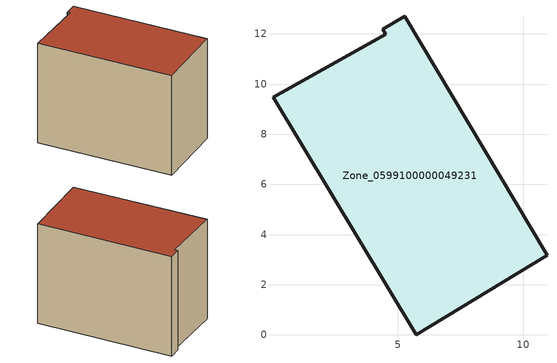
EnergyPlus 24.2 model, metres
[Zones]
Zone_0599100000049231
 floor ground (C_G): 10.95,3.18 5.74,0 0.02,9.48 4.51,11.98 4.4,12.19 5.27,12.71 z0
 wall outside (C_F): 10.95,3.18 5.27,12.71 4.4,12.19 4.51,11.98 0.02,9.48 5.74,0 10.95,3.18 z0:8.48
 roof outside (C_R): 5.74,0 10.95,3.18 5.27,12.71 4.4,12.19 4.51,11.98 0.02,9.48 z8.48
[BUILDING]
Pand.0599100000049231: North Axis=0; Terrain=City; Loads Convergence Tolerance Value=0.04; Temperature Convergence Tolerance Value=0.4; Solar Distribution=FullExterior; Maximum Number of Warmup Days=25; Minimum Number of Warmup Days=1
[Site:Location]
Rotterdam.The.Hague.AP_ZH_NLD Design_Conditions: Latitude=51.96; Longitude=4.45; Time Zone=1; Elevation=-4.5
[SITE:GROUNDTEMPERATURE:BUILDINGSURFACE]
18, 18, 18, 18, 18, 18, 18, 18, 18, 18, 18, 18
[MATERIAL] Thermal Absorptance=0.9; Solar Absorptance=0.7; Visible Absorptance=0.7
Name | Roughness | Thickness | Conductivity | Density | Specific Heat
G.TI.1946-1964 | MediumSmooth | 0.15 | 1 | 540 | 1210
F.TI.1946-1964 | Rough | 0.3 | 0.857143 | 1920 | 840
R.TI.1946-1964 | MediumRough | 0.2 | 0.277778 | 1500 | 1000
[CONSTRUCTION]
C_G: G.TI.1946-1964
C_F: F.TI.1946-1964
C_R: R.TI.1946-1964
[ZONE]
Zone_0599100000049231: Type=1; Multiplier=1; Ceiling Height=Autocalculate; Volume=Autocalculate; Floor Area=autocalculate; Part of Total Floor Area=Yes
[ZONEINFILTRATION:DESIGNFLOWRATE]
Infil_Zone_0599100000049231: Zone or ZoneList or Space or SpaceList=Zone_0599100000049231; Schedule=AlwaysOn; Design Flow Rate Calculation Method=Flow/Area; Flow Rate per Floor Area=0.003; Constant Term Coefficient=1; Temperature Term Coefficient=0; Velocity Term Coefficient=0; Velocity Squared Term Coefficient=0
[HVACTEMPLATE:ZONE:IDEALLOADSAIRSYSTEM]
Zone_0599100000049231: Maximum Heating Supply Air Temperature=50; Minimum Cooling Supply Air Temperature=13; Maximum Heating Supply Air Humidity Ratio=0.0156; Minimum Cooling Supply Air Humidity Ratio=0.0077; Heating Limit=NoLimit; Cooling Limit=NoLimit; Dehumidification Control Type=ConstantSensibleHeatRatio; Cooling Sensible Heat Ratio=0.7; Dehumidification Setpoint=60; Humidification Control Type=None; Humidification Setpoint=30; Outdoor Air Method=None; Outdoor Air Flow Rate per Person=0.00944; Outdoor Air Flow Rate per Zone Floor Area=0; Outdoor Air Flow Rate per Zone=0; Demand Controlled Ventilation Type=None; Outdoor Air Economizer Type=NoEconomizer; Heat Recovery Type=None; Sensible Heat Recovery Effectiveness=0.7; Latent Heat Recovery Effectiveness=0.65
[ZONECONTROL:THERMOSTAT]
ThermostatControl_Zone_0599100000049231: Zone or ZoneList=Zone_0599100000049231; Control Type Schedule=DualSetpointControlType; Control 1=Thermostat_Zone_0599100000049231; Temperature Difference Between Cutout And Setpoint=0
[THERMOSTATSETPOINT:DUALSETPOINT]
Thermostat_Zone_0599100000049231: Heating Setpoint Temperature Schedule=HeatingSetpoint_Zone_0599100000049231; Cooling Setpoint Temperature Schedule=CoolingSetpoint_Zone_0599100000049231
[SCHEDULE:COMPACT]
HeatingSetpoint_Zone_0599100000049231: Through: 12/31, For: AllDays, Until: 24:00, 21
CoolingSetpoint_Zone_0599100000049231: Through: 12/31, For: AllDays, Until: 24:00, 24
DualSetpointControlType: Through: 12/31, For: AllDays, Until: 24:00, 4
AlwaysOn: Through: 12/31, For: AllDays, Until: 24:00, 1
